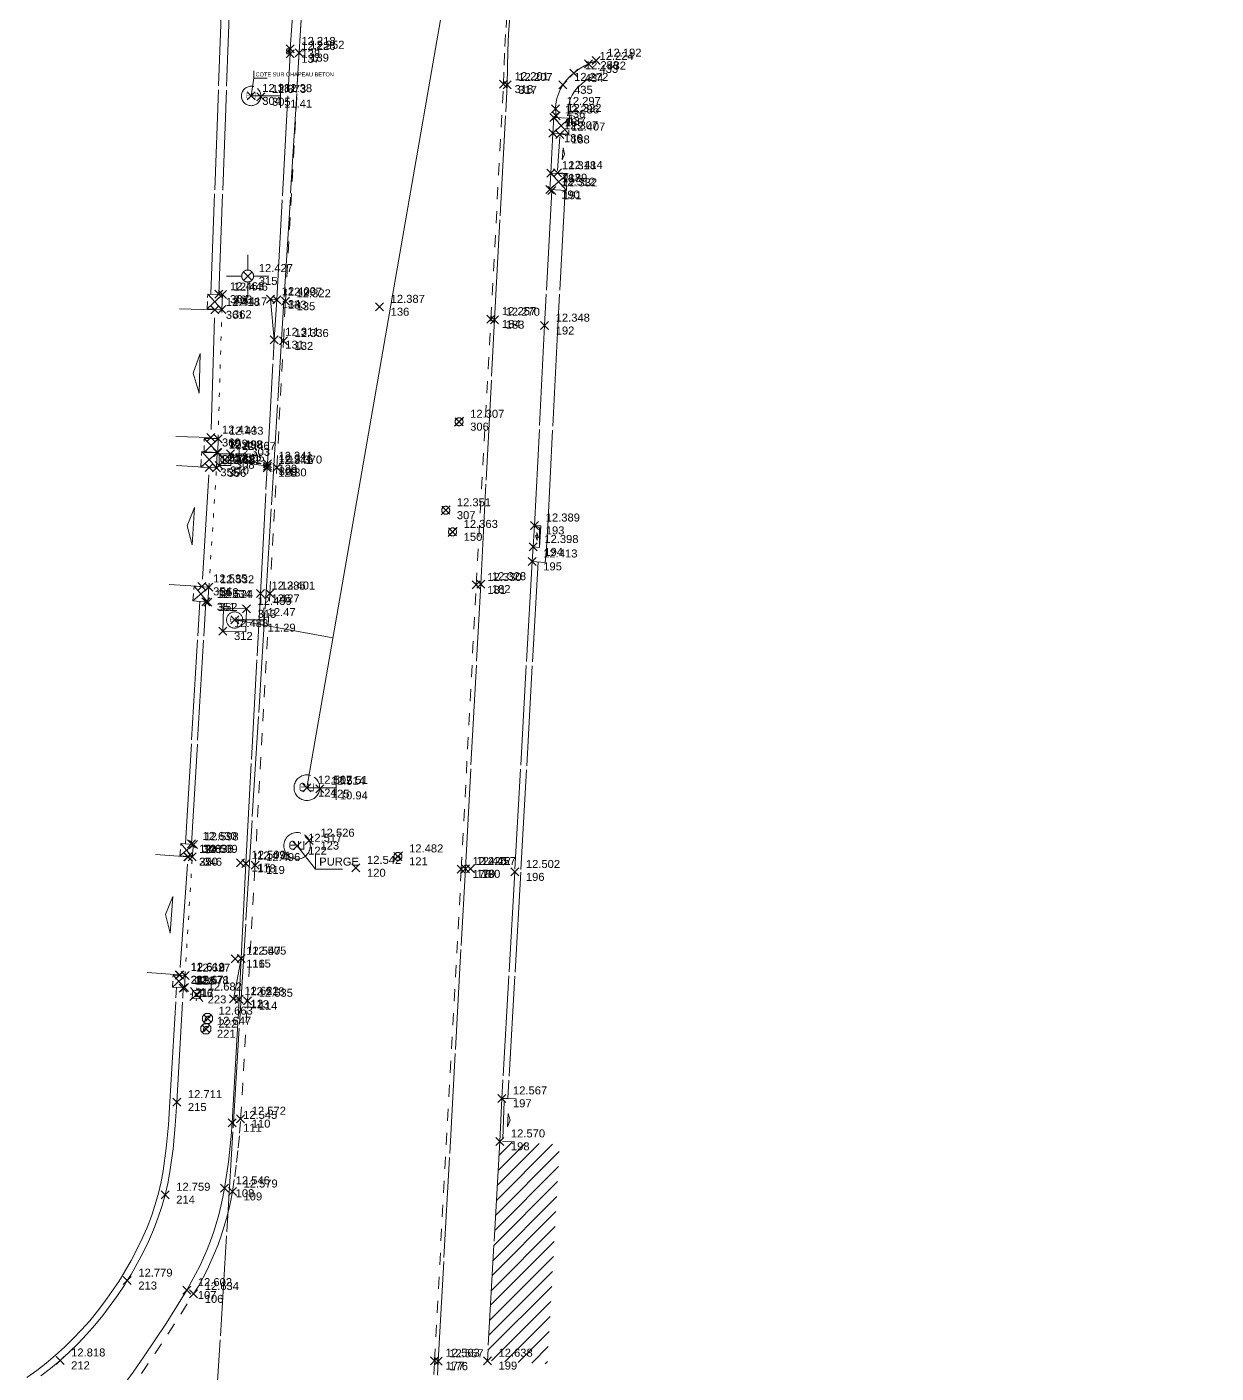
# Model space of a CAD drawing. Header units: metres. Extents: x 1224602 to 1224842, y 7187490 to 7187733.
# Drawn here: x 1224630.4 to 1224660.12, y 7187512.58 to 7187546.21 of the extents above; entities that cross this region are included whole.
import ezdxf
from ezdxf.enums import TextEntityAlignment as Align

# ---------------------------------------------------------------- set-up
doc = ezdxf.new("R2010")
doc.units = ezdxf.units.M
doc.header["$PDMODE"] = 3
doc.header["$PDSIZE"] = 0.1
for name, pattern in [('LL_0822', [2.5, 2.5, 0]), ('LL_0824', [0.35, 0.1, -0.25]), ('LL_0829', [0.6, 0.3, -0.3]), ('RL_1105', [2.5, 2.5, 0]), ('RL_1110', [2.5, 2.5, 0]), ('SL_1146', [2.5, 2.5, 0]), ('Socle_Continu', [2.5, 2.5, 0]), ('YL_2901', [2.5, 2.5, 0])]:
    doc.linetypes.add(name, pattern=pattern)
for name, color, linetype, lineweight in [('BATIH_SCS', 201, 'Socle_Continu', 13), ('CLOTU_SCS', 212, 'Socle_Continu', 13), ('EAUPO_SCS', 140, 'Socle_Continu', 13), ('ELECT_SCS', 1, 'Socle_Continu', 13), ('SIGTA_SCI', 7, 'Socle_Continu', 13), ('SIGTM_SCI', 1, 'Socle_Continu', 13), ('SIGTO_SCI', 255, 'Socle_Continu', 13), ('TELEC_SCS', 3, 'Socle_Continu', 13), ('VOIRI_SCS', 7, 'Socle_Continu', 13)]:
    doc.layers.add(name, color=color, linetype=linetype, lineweight=lineweight)
for name, color, linetype, lineweight, true_color in [('BATIM_SCS', 7, 'Socle_Continu', 13, 0xdf7fff), ('EAUPL_SCS', 5, 'Socle_Continu', 13, 0x0000ff), ('EAUUS_PSI', 7, 'Socle_Continu', 13, 0x7f3f00), ('EAUUS_SCI', 7, 'Socle_Continu', 13, 0x7f3f00), ('EAUUS_SCS', 7, 'Socle_Continu', 13, 0x7f3f00), ('EAUUS_SCT', 7, 'Socle_Continu', 13, 0x7f3f00), ('SIGTR_PSS', 7, 'Socle_Continu', 13, 0x9966cc), ('SIGTS_PSS', 7, 'Socle_Continu', 13, 0x9966cc)]:
    doc.layers.add(name, color=color, linetype=linetype, lineweight=lineweight, true_color=true_color)
doc.styles.add('Reseaux', font='arial.ttf')
doc.styles.get("Standard").update_dxf_attribs({"font": 'arial.ttf'})
doc.styles.add('Style_2', font='WINGDNG3.TTF')
doc.linetypes.add('BL_0068', pattern='A,0.508,-0.254,["}",Style_2,S=0.254,R=0,X=-0.2,Y=-0.12],0.254', length=1.016)
doc.linetypes.add('CL_0181', pattern='A,3,-0.15,0.4,-0.381,["eu",Standard,S=0.254,R=0,X=-0.2,Y=-0.1],-0.381,0.4,-0.15', length=4.862)

# ---------------------------------------------------------------- blocks, each defined once
blk = doc.blocks.new('YP_1521')
at = {"layer": 'SIGTO_SCI', "color": 7, "linetype": 'Socle_Continu'}
blk.add_point((0, 0), dxfattribs=at)
at = {"layer": 'SIGTA_SCI', "linetype": 'Socle_Continu'}
blk.add_attdef('ALT', (0.278, 0.099), '', height=0.2, dxfattribs=at)
at = {"layer": 'SIGTA_SCI', "linetype": 'Socle_Continu', "flags": 9}
blk.add_attdef('CALQUE_ALT', (1.69, -1.18), '', height=0.2, dxfattribs=at)
at = {"layer": 'SIGTM_SCI', "linetype": 'Socle_Continu'}
blk.add_attdef('MAT', (0.278, -0.223), '', height=0.2, dxfattribs=at)
at = {"layer": 'SIGTM_SCI', "linetype": 'Socle_Continu', "flags": 9}
blk.add_attdef('CALQUE_MAT', (1.69, -1.501), '', height=0.2, dxfattribs=at)
at = {"layer": 'SIGTO_SCI', "linetype": 'Socle_Continu', "flags": 9}
for tag, p in [('ID', (1.69, 0.105)), ('NATURE', (1.69, -0.216)), ('CALQUE', (1.69, -0.859)), ('FAMILLE', (1.69, -0.538)), ('PCRS', (1.69, -1.823))]:
    blk.add_attdef(tag, p, '', height=0.2, dxfattribs=at)
blk = doc.blocks.new('LP_0841')
at = {"layer": 'VOIRI_SCS', "linetype": 'Socle_Continu', "flags": 128}
blk.add_lwpolyline([(0, 0), (0, 0.5), (1, 0)], dxfattribs=at)
at = {"layer": 'VOIRI_SCS', "linetype": 'Socle_Continu', "flags": 9}
for tag, p in [('ID', (1.428, 0.548)), ('NATURE', (1.428, 0.227)), ('FAMILLE', (1.428, -0.095)), ('CALQUE', (1.428, -0.416)), ('PCRS', (1.428, -0.737))]:
    blk.add_attdef(tag, p, '', height=0.2, dxfattribs=at)
blk = doc.blocks.new('AP_0001')
at = {"layer": 'EAUPO_SCS', "linetype": 'Socle_Continu'}
blk.add_line((0.113, 0.113), (-0.113, -0.113), dxfattribs=at)
blk.add_circle((0, 0), 0.1, dxfattribs=at)
at = {"layer": 'EAUPO_SCS', "linetype": 'Socle_Continu', "flags": 9}
for tag, p in [('ID', (0.809, 0.507)), ('NATURE', (0.809, 0.186)), ('FAMILLE', (0.809, -0.135)), ('CALQUE', (0.809, -0.456)), ('PCRS', (0.809, -0.778))]:
    blk.add_attdef(tag, p, '', height=0.2, dxfattribs=at)
blk = doc.blocks.new('CP_0161')
at = {"layer": 'EAUUS_SCS', "linetype": 'Socle_Continu', "const_width": 0.0333, "flags": 128}
for points in [[(-0.071, -0.125), (-0.195, -0.125, -0.405328), (-0.27, -0.05), (-0.27, 0.075, -0.999132), (-0.071, 0.075), (-0.071, 0.025), (-0.245, 0.025)], [(0.054, 0.175), (0.054, -0.038, 0.410802), (0.141, -0.125), (0.253, -0.125), (0.253, 0.175)]]:
    blk.add_lwpolyline(points, format="xyb", dxfattribs=at)
at = {"layer": 'EAUUS_SCS', "linetype": 'Socle_Continu'}
blk.add_circle((0, 0), 0.5, dxfattribs=at)
at = {"layer": 'EAUUS_SCS', "linetype": 'Socle_Continu', "flags": 9}
for tag, p in [('ID', (0.989, 0.577)), ('NATURE', (0.989, 0.255)), ('FAMILLE', (0.989, -0.066)), ('CALQUE', (0.989, -0.387)), ('PCRS', (0.989, -0.709)), ('TYPE', (0.989, -1.03))]:
    blk.add_attdef(tag, p, '', height=0.2, dxfattribs=at)
blk = doc.blocks.new('BP_0091')
at = {"layer": 'EAUPL_SCS', "linetype": 'Socle_Continu'}
h = blk.add_hatch(color=256, dxfattribs=at)
h.dxf.hatch_style = 1
h.paths.add_polyline_path([(0.09, 0), (0.91, 0, 0.388383)])
blk.add_line((0.91, 0), (0.09, 0), dxfattribs=at)
at = {"layer": 'EAUPL_SCS', "linetype": 'Socle_Continu', "flags": 128}
blk.add_lwpolyline([(0, 0), (0, 0.5), (1, 0.5), (1, 0)], close=True, dxfattribs=at)
at = {"layer": 'EAUPL_SCS', "linetype": 'Socle_Continu'}
blk.add_arc((0.5, -0.44), 0.602, 47.5494, 132.4506, dxfattribs=at)
at = {"layer": 'EAUPL_SCS', "linetype": 'Socle_Continu', "flags": 9}
for tag, p in [('CALQUE', (1.45, -0.06)), ('ID', (1.45, 0.91)), ('NATURE', (1.45, 0.59)), ('FAMILLE', (1.45, 0.27)), ('PCRS', (1.45, -0.38))]:
    blk.add_attdef(tag, p, '', height=0.2, dxfattribs=at)
blk = doc.blocks.new('LP_0842')
at = {"layer": 'VOIRI_SCS', "linetype": 'Socle_Continu', "flags": 128}
blk.add_lwpolyline([(1, 0), (1, 0.5), (0, 0)], dxfattribs=at)
at = {"layer": 'VOIRI_SCS', "linetype": 'Socle_Continu', "flags": 9}
for tag, p in [('ID', (1.488, 0.614)), ('NATURE', (1.488, 0.292)), ('FAMILLE', (1.488, -0.029)), ('CALQUE', (1.488, -0.35)), ('PCRS', (1.488, -0.672))]:
    blk.add_attdef(tag, p, '', height=0.2, dxfattribs=at)
blk = doc.blocks.new('SP_1162')
at = {"layer": 'CLOTU_SCS', "linetype": 'Socle_Continu'}
for p, q in [((0, 0), (1, 1)), ((0, 1), (1, 0))]:
    blk.add_line(p, q, dxfattribs=at)
at = {"layer": 'CLOTU_SCS', "linetype": 'Socle_Continu', "flags": 128}
blk.add_lwpolyline([(1, 0), (0, 0), (0, 1), (1, 1)], close=True, dxfattribs=at)
at = {"layer": 'CLOTU_SCS', "linetype": 'Socle_Continu', "flags": 9}
for tag, p in [('NATURE', (1.089, -0.022)), ('ID', (1.089, 0.299)), ('CALQUE', (1.089, -0.665)), ('FAMILLE', (1.089, -0.344)), ('PCRS', (1.089, -0.986))]:
    blk.add_attdef(tag, p, '', height=0.2, dxfattribs=at)
blk = doc.blocks.new('SP_1161')
at = {"layer": 'CLOTU_SCS', "linetype": 'Socle_Continu'}
for p, q in [((0, 0), (0, 0.275)), ((1, 0.275), (1, 0)), ((0.5, 0.154), (0.344, 0.103)), ((0.656, 0.103), (0.5, 0.154)), ((0.062, 0), (0.938, 0)), ((0.344, 0.103), (0.656, 0.103))]:
    blk.add_line(p, q, dxfattribs=at)
at = {"layer": 'CLOTU_SCS', "linetype": 'Socle_Continu', "flags": 9}
for tag, p in [('ID', (1.36, 0.385)), ('NATURE', (1.36, 0.064)), ('FAMILLE', (1.36, -0.257)), ('CALQUE', (1.36, -0.579)), ('PCRS', (1.36, -0.9))]:
    blk.add_attdef(tag, p, '', height=0.2, dxfattribs=at)
blk = doc.blocks.new('FP_0406')
at = {"layer": 'ELECT_SCS', "linetype": 'Socle_Continu'}
blk.add_hatch(color=256, dxfattribs=at).paths.add_polyline_path([(0, 0), (0, 0.286), (1, 0.286), (0.1, 0.229)])
at = {"layer": 'ELECT_SCS', "linetype": 'Socle_Continu', "flags": 128}
blk.add_lwpolyline([(0, 0.286), (0, 0), (1, 0), (1, 0.286)], close=True, dxfattribs=at)
at = {"layer": 'ELECT_SCS', "linetype": 'Socle_Continu'}
blk.add_lwpolyline([(0, 0), (0, 0.286), (1, 0.286), (0.1, 0.229)], close=True, dxfattribs=at)
at = {"layer": 'ELECT_SCS', "linetype": 'Socle_Continu', "flags": 128}
blk.add_lwpolyline([(0.689, 0.161), (0.466, 0.074), (0.473, 0.136), (0.314, 0.12), (0.54, 0.215), (0.526, 0.147), (0.689, 0.161)], dxfattribs=at)
at = {"layer": 'ELECT_SCS', "linetype": 'Socle_Continu', "flags": 9}
for tag, p in [('ID', (1.244, 0.678)), ('NATURE', (1.244, 0.357)), ('FAMILLE', (1.244, 0.035)), ('CALQUE', (1.244, -0.286)), ('PCRS', (1.244, -0.607))]:
    blk.add_attdef(tag, p, '', height=0.2, dxfattribs=at)
blk = doc.blocks.new('IP_0641')
at = {"layer": 'TELEC_SCS', "linetype": 'Socle_Continu'}
h = blk.add_hatch(color=256, dxfattribs=at)
edge = h.paths.add_edge_path()
edge.add_ellipse((0.09, 0.082), major_axis=(0.0254, 0.0254), ratio=1, start_angle=269.15333, end_angle=449.15333, ccw=False)
edge.add_ellipse((0.09, 0.082), major_axis=(0.0254, 0.0254), ratio=1, start_angle=89.15333, end_angle=269.15333, ccw=False)
h = blk.add_hatch(color=256, dxfattribs=at)
edge = h.paths.add_edge_path()
edge.add_ellipse((-0.074, -0.082), major_axis=(0.0254, 0.0254), ratio=1, start_angle=269.09778, end_angle=449.09778, ccw=False)
edge.add_ellipse((-0.074, -0.082), major_axis=(0.0254, 0.0254), ratio=1, start_angle=89.09778, end_angle=269.09778, ccw=False)
at = {"layer": 'TELEC_SCS', "linetype": 'Socle_Continu', "flags": 128}
blk.add_lwpolyline([(0.109, -0.25), (0.257, -0.102), (0.257, 0.102), (0.109, 0.25), (-0.094, 0.25), (-0.243, 0.102), (-0.243, -0.102), (-0.094, -0.25)], close=True, dxfattribs=at)
at = {"layer": 'TELEC_SCS', "linetype": 'Socle_Continu'}
for points in [[(0.09, 0.118, 0.04668), (0.058, 0.121, 0.098491), (-0.007, 0.108, 0.098491), (-0.063, 0.071, 0.098491), (-0.1, 0.015, 0.098491), (-0.113, -0.05, 0.04668), (-0.11, -0.082, 0.098491)], [(0.065, 0.108, 0.003694), (0.065, 0.107, 0.098491), (0.057, 0.096, 0.098491), (0.054, 0.082, 0.098491), (0.057, 0.068, 0.098491), (0.065, 0.057, 0.098491), (0.076, 0.049, 0.098491), (0.09, 0.046, 0.098491), (0.104, 0.049, 0.094763), (0.115, 0.056, 0.098491)], [(0.115, 0.056, 0.003694), (0.115, 0.057, 0.098491), (0.123, 0.068, 0.098491), (0.126, 0.082, 0.098491), (0.123, 0.096, 0.098491), (0.115, 0.107, 0.098491), (0.104, 0.115, 0.098491), (0.09, 0.118, 0.098491), (0.076, 0.115, 0.094763), (0.065, 0.108, 0.098491)], [(-0.099, -0.056, 0.003937), (-0.1, -0.057, 0.098491), (-0.107, -0.068, 0.098491), (-0.11, -0.082, 0.098491), (-0.107, -0.096, 0.098491), (-0.1, -0.107, 0.098491), (-0.088, -0.115, 0.098491), (-0.074, -0.118, 0.098491), (-0.06, -0.115, 0.094518), (-0.049, -0.108, 0.098491)], [(-0.049, -0.108, 0.003937), (-0.049, -0.107, 0.098491), (-0.041, -0.096, 0.098491), (-0.038, -0.082, 0.098491), (-0.041, -0.068, 0.098491), (-0.049, -0.057, 0.098491), (-0.06, -0.049, 0.098491), (-0.074, -0.046, 0.098491), (-0.088, -0.049, 0.094518), (-0.099, -0.056, 0.098491)]]:
    blk.add_lwpolyline(points, format="xyb", dxfattribs=at)
at = {"layer": 'TELEC_SCS', "linetype": 'Socle_Continu', "flags": 9}
for tag, p in [('ID', (0.795, 0.57)), ('NATURE', (0.795, 0.248)), ('FAMILLE', (0.795, -0.073)), ('CALQUE', (0.795, -0.394)), ('PCRS', (0.795, -0.715))]:
    blk.add_attdef(tag, p, '', height=0.2, dxfattribs=at)
blk = doc.blocks.new('FP_0402')
at = {"layer": 'ELECT_SCS', "color": 193, "linetype": 'Socle_Continu'}
for p, q in [((-0.325, 0.325), (-0.203, 0.203)), ((0, 0.203), (0, 0.325)), ((0.203, 0.203), (0.325, 0.325)), ((-0.203, 0), (-0.325, 0)), ((-0.203, -0.203), (-0.325, -0.325)), ((0, -0.203), (0, -0.325)), ((0.203, 0), (0.325, 0)), ((0.325, -0.325), (0.203, -0.203))]:
    blk.add_line(p, q, dxfattribs=at)
at = {"layer": 'ELECT_SCS', "color": 193, "linetype": 'Socle_Continu', "flags": 128}
blk.add_lwpolyline([(0.203, 0.203), (-0.203, 0.203), (-0.203, -0.203), (0.203, -0.203)], close=True, dxfattribs=at)
at = {"layer": 'ELECT_SCS', "linetype": 'Socle_Continu', "flags": 128}
blk.add_lwpolyline([(-0.119, -0.115), (-0.014, 0.066), (0.015, 0.019), (0.115, 0.117), (0.012, -0.071), (-0.016, -0.017), (-0.119, -0.115)], dxfattribs=at)
at = {"layer": 'ELECT_SCS', "linetype": 'Socle_Continu', "flags": 9}
for tag, p in [('ID', (0.819, 0.562)), ('NATURE', (0.819, 0.241)), ('FAMILLE', (0.819, -0.081)), ('CALQUE', (0.819, -0.402)), ('PCRS', (0.819, -0.723))]:
    blk.add_attdef(tag, p, '', height=0.2, dxfattribs=at)
blk = doc.blocks.new('CP_0162')
at = {"layer": 'EAUUS_SCS', "linetype": 'Socle_Continu', "const_width": 0.025, "flags": 128}
for points in [[(-0.063, -0.111), (-0.174, -0.111, -0.405328), (-0.241, -0.045), (-0.241, 0.067, -0.999132), (-0.063, 0.067), (-0.063, 0.022), (-0.218, 0.022)], [(0.048, 0.155), (0.048, -0.034, 0.410802), (0.125, -0.111), (0.225, -0.111), (0.225, 0.155)]]:
    blk.add_lwpolyline(points, format="xyb", dxfattribs=at)
at = {"layer": 'EAUUS_SCS', "linetype": 'Socle_Continu'}
blk.add_circle((0, 0), 0.5, dxfattribs=at)
at = {"layer": 'EAUUS_SCS', "linetype": 'Socle_Continu', "flags": 9}
for tag, p in [('ID', (0.918, 0.522)), ('NATURE', (0.918, 0.2)), ('FAMILLE', (0.918, -0.121)), ('CALQUE', (0.918, -0.442)), ('PCRS', (0.918, -0.763))]:
    blk.add_attdef(tag, p, '', height=0.2, dxfattribs=at)
blk = doc.blocks.new('BP_0084')
at = {"layer": 'EAUPL_SCS', "linetype": 'Socle_Continu'}
blk.add_lwpolyline([(0, 0), (1, 0), (1, 1), (0, 1)], close=True, dxfattribs=at)
at = {"layer": 'EAUPL_SCS', "linetype": 'Socle_Continu', "const_width": 0.0235, "flags": 128}
for points in [[(0.46, 0.4), (0.38, 0.4, -0.424), (0.32, 0.45), (0.32, 0.54, -0.997785), (0.46, 0.54), (0.46, 0.5), (0.34, 0.5)], [(0.55, 0.29), (0.55, 0.61), (0.63, 0.61, -0.410802), (0.69, 0.55), (0.69, 0.46, -0.396178), (0.63, 0.4), (0.57, 0.4)]]:
    blk.add_lwpolyline(points, format="xyb", dxfattribs=at)
at = {"layer": 'EAUPL_SCS', "linetype": 'Socle_Continu'}
blk.add_circle((0.5, 0.5), 0.353, dxfattribs=at)
at = {"layer": 'EAUPL_SCS', "linetype": 'Socle_Continu', "flags": 9}
for tag, p in [('ID', (1.32, 1.2)), ('CALQUE', (1.32, 0.23)), ('NATURE', (1.32, 0.88)), ('FAMILLE', (1.32, 0.55)), ('PCRS', (1.32, -0.09)), ('TYPE', (1.32, -0.41))]:
    blk.add_attdef(tag, p, '', height=0.2, dxfattribs=at)
blk = doc.blocks.new('CP_0163')
at = {"layer": 'EAUUS_SCS', "linetype": 'Socle_Continu'}
blk.add_lwpolyline([(0, 0), (1, 0), (1, 1), (0, 1)], close=True, dxfattribs=at)
at = {"layer": 'EAUUS_SCS', "linetype": 'Socle_Continu', "const_width": 0.0235, "flags": 128}
for points in [[(0.45, 0.412), (0.362, 0.412, -0.405328), (0.31, 0.465), (0.31, 0.553, -0.999132), (0.45, 0.553), (0.45, 0.518), (0.327, 0.518)], [(0.538, 0.624), (0.538, 0.474, 0.410802), (0.6, 0.412), (0.679, 0.412), (0.679, 0.624)]]:
    blk.add_lwpolyline(points, format="xyb", dxfattribs=at)
at = {"layer": 'EAUUS_SCS', "linetype": 'Socle_Continu'}
blk.add_circle((0.5, 0.5), 0.353, dxfattribs=at)
at = {"layer": 'EAUUS_SCS', "linetype": 'Socle_Continu', "flags": 9}
for tag, p in [('ID', (1.381, 1.06)), ('NATURE', (1.381, 0.739)), ('FAMILLE', (1.381, 0.417)), ('CALQUE', (1.381, 0.096)), ('TYPE', (1.381, -0.546)), ('PCRS', (1.381, -0.225))]:
    blk.add_attdef(tag, p, '', height=0.2, dxfattribs=at)
blk = doc.blocks.new('YP_2908')
at = {"layer": 'SIGTR_PSS', "linetype": 'Socle_Continu'}
for p, q in [((0, 0.15), (0, 0.533)), ((-0.15, 0), (-0.533, 0)), ((0.15, 0), (0.533, 0)), ((0.533, 0), (0.15, 0)), ((0, -0.15), (0, -0.533))]:
    blk.add_line(p, q, dxfattribs=at)
blk.add_circle((0, 0), 0.15, dxfattribs=at)
at = {"layer": 'SIGTR_PSS', "linetype": 'Socle_Continu', "flags": 9}
for tag, p in [('ID', (0.884, 0.274)), ('NATURE', (0.884, -0.047)), ('FAMILLE', (0.884, -0.368)), ('CALQUE', (0.884, -0.689)), ('PCRS', (0.884, -1.011))]:
    blk.add_attdef(tag, p, '', height=0.2, dxfattribs=at)
blk = doc.blocks.new('*U45')
at = {"layer": 'EAUUS_SCI', "linetype": 'Socle_Continu'}
blk.add_line((0.465, -0.584), (0, 0), dxfattribs=at)
at = {"layer": 'EAUUS_SCI', "linetype": 'Socle_Continu', "flags": 128}
blk.add_lwpolyline([(1.138, -0.584), (0.465, -0.584), (0.465, -0.227)], dxfattribs=at)
at = {"layer": 'EAUUS_SCI', "linetype": 'Socle_Continu'}
blk.add_point((0, 0), dxfattribs=at)
at = {"layer": 'EAUUS_SCI', "linetype": 'Socle_Continu', "flags": 9}
for tag, p in [('ID', (1.967, 0.144)), ('NATURE', (1.967, -0.177)), ('FAMILLE', (1.967, -0.499)), ('CALQUE', (1.967, -0.82)), ('PCRS', (1.967, -1.141))]:
    blk.add_attdef(tag, p, '', height=0.2, dxfattribs=at)
at = {"layer": 'EAUUS_SCI', "linetype": 'Socle_Continu'}
blk.add_attdef('TXT', (0.554, -0.496), '', height=0.2, dxfattribs=at)
blk = doc.blocks.new('*U58')
at = {"layer": 'EAUUS_PSI', "linetype": 'Socle_Continu'}
blk.add_line((0.733, 0), (0, 0), dxfattribs=at)
at = {"layer": 'EAUUS_PSI', "linetype": 'Socle_Continu', "flags": 128}
blk.add_lwpolyline([(0.733, -0.3), (0.733, 0.3)], dxfattribs=at)
at = {"layer": 'EAUUS_PSI', "linetype": 'Socle_Continu'}
blk.add_point((0, 0), dxfattribs=at)
at = {"layer": 'EAUUS_PSI', "linetype": 'Socle_Continu', "style": 'Reseaux', "flags": 9}
for tag, p in [('ID', (2.525, 0.541)), ('NATURE', (2.525, 0.22))]:
    blk.add_attdef(tag, p, '', height=0.2, dxfattribs=at)
at = {"layer": 'EAUUS_PSI', "linetype": 'Socle_Continu'}
for tag, p in [('TAMPON', (0.824, 0.196)), ('RADIER', (0.824, -0.192))]:
    blk.add_attdef(tag, text='', height=0.2, dxfattribs=at).set_placement(p, align=Align.MIDDLE_LEFT)
at = {"layer": 'EAUUS_PSI', "linetype": 'Socle_Continu', "flags": 9}
for tag, p in [('FAMILLE', (2.525, -0.101)), ('CALQUE', (2.525, -0.423))]:
    blk.add_attdef(tag, p, '', height=0.2, dxfattribs=at)
blk = doc.blocks.new('*U62')
at = {"layer": 'EAUUS_SCI', "linetype": 'Socle_Continu'}
blk.add_line((0.133, 0.891), (0, 0), dxfattribs=at)
at = {"layer": 'EAUUS_SCI', "linetype": 'Socle_Continu', "flags": 128}
blk.add_lwpolyline([(0.806, 0.891), (0.133, 0.891), (0.133, 1.248)], dxfattribs=at)
at = {"layer": 'EAUUS_SCI', "linetype": 'Socle_Continu'}
blk.add_point((0, 0), dxfattribs=at)
blk.add_attdef('TXT', (0.222, 0.979), '', height=0.2, dxfattribs=at)
at = {"layer": 'EAUUS_SCI', "linetype": 'Socle_Continu', "flags": 9}
for tag, p in [('NATURE', (1.967, -0.177)), ('ID', (1.967, 0.144)), ('CALQUE', (1.967, -0.82)), ('FAMILLE', (1.967, -0.499)), ('PCRS', (1.967, -1.141))]:
    blk.add_attdef(tag, p, '', height=0.2, dxfattribs=at)
blk = doc.blocks.new('CP_2101')
at = {"layer": 'EAUUS_PSI', "linetype": 'Socle_Continu'}
blk.add_line((0.733, 0), (0, 0), dxfattribs=at)
at = {"layer": 'EAUUS_PSI', "linetype": 'Socle_Continu', "flags": 128}
blk.add_lwpolyline([(0.733, -0.3), (0.733, 0.3)], dxfattribs=at)
at = {"layer": 'EAUUS_PSI', "linetype": 'Socle_Continu'}
blk.add_point((0, 0), dxfattribs=at)
at = {"layer": 'EAUUS_PSI', "linetype": 'Socle_Continu', "style": 'Reseaux', "flags": 9}
for tag, p in [('ID', (2.525, 0.541)), ('NATURE', (2.525, 0.22))]:
    blk.add_attdef(tag, p, '', height=0.2, dxfattribs=at)
at = {"layer": 'EAUUS_PSI', "linetype": 'Socle_Continu'}
for tag, p in [('TAMPON', (0.824, 0.196)), ('RADIER', (0.824, -0.192))]:
    blk.add_attdef(tag, text='', height=0.2, dxfattribs=at).set_placement(p, align=Align.MIDDLE_LEFT)
at = {"layer": 'EAUUS_PSI', "linetype": 'Socle_Continu', "flags": 9}
for tag, p in [('FAMILLE', (2.525, -0.101)), ('CALQUE', (2.525, -0.423))]:
    blk.add_attdef(tag, p, '', height=0.2, dxfattribs=at)

msp = doc.modelspace()

# ---------------------------------------------------------------- hatches: boundary and pattern name
at = {"layer": 'BATIH_SCS', "linetype": 'Socle_Continu'}
h = msp.add_hatch(dxfattribs=at)
h.set_pattern_fill('RL_1107', color=256, pattern_type=2)
h.set_pattern_definition([(45, (1221574.96179, 7185793.22568), (-0.176776695, 0.176776695), [])])
h.paths.add_polyline_path([(1224643.713, 7187518.284), (1224642.216, 7187518.368), (1224641.907, 7187512.888), (1224643.405, 7187512.804)])

# ---------------------------------------------------------------- linework, layer by layer
at = {"layer": 'BATIM_SCS', "linetype": 'RL_1110'}
for points in [[(1224643.544, 7187543.557, 12.307), (1224643.49, 7187542.558, 12.318)], [(1224642.268, 7187519.443, 12.567), (1224642.216, 7187518.368, 12.57)]]:
    msp.add_polyline3d(points, dxfattribs=at)
at = {"layer": 'BATIM_SCS', "linetype": 'RL_1105'}
msp.add_polyline3d([(1224642.216, 7187518.368, 12.57), (1224641.907, 7187512.888, 12.638)], dxfattribs=at)
at = {"layer": 'CLOTU_SCS', "linetype": 'SL_1146'}
for points in [[(1224634.995, 7187539.544, 12.42), (1224635.337, 7187548.702, 12.42)], [(1224635.195, 7187539.536, 12.463), (1224635.537, 7187548.695, 12.396)], [(1224644.626, 7187545.372, 12.192), (1224644.43, 7187545.289, 12.224), (1224644.332, 7187545.24, 12.233), (1224644.194, 7187545.156, 12.245), (1224644.065, 7187545.059, 12.258), (1224643.969, 7187544.974, 12.261), (1224643.881, 7187544.88, 12.266), (1224643.802, 7187544.777, 12.271), (1224643.795, 7187544.766, 12.272), (1224643.735, 7187544.666, 12.275), (1224643.68, 7187544.546, 12.279), (1224643.64, 7187544.422, 12.284), (1224643.616, 7187544.294, 12.29), (1224643.609, 7187544.165, 12.297), (1224643.625, 7187543.99, 12.322), (1224643.629, 7187543.949, 12.327)], [(1224644.762, 7187545.071, 12.197), (1224644.486, 7187544.947, 12.223), (1224644.379, 7187544.882, 12.25), (1224644.273, 7187544.803, 12.269), (1224644.199, 7187544.737, 12.28), (1224644.133, 7187544.666, 12.283), (1224644.076, 7187544.591, 12.287), (1224644.027, 7187544.511, 12.293), (1224643.988, 7187544.426, 12.301), (1224643.961, 7187544.34, 12.311), (1224643.944, 7187544.255, 12.322), (1224643.94, 7187544.172, 12.335), (1224643.961, 7187543.931, 12.349)], [(1224643.518, 7187542.147, 12.333), (1224643.517, 7187542.13, 12.332), (1224643.336, 7187538.751, 12.348), (1224643.087, 7187533.757, 12.389), (1224643.052, 7187533.22, 12.398), (1224643.025, 7187532.858, 12.413)], [(1224643.848, 7187542.131, 12.323), (1224643.666, 7187538.734, 12.313), (1224643.417, 7187533.738, 12.389), (1224643.381, 7187533.197, 12.407), (1224643.354, 7187532.833, 12.411), (1224643.025, 7187532.858, 12.413)], [(1224643.025, 7187532.858, 12.413), (1224642.591, 7187525.1, 12.502), (1224642.268, 7187519.443, 12.567)], [(1224643.175, 7187532.846, 12.412), (1224642.74, 7187525.091, 12.5), (1224642.418, 7187519.435, 12.561), (1224642.268, 7187519.443, 12.567)], [(1224634.36, 7187525.809, 12.629), (1224634.717, 7187531.855, 12.54)], [(1224634.51, 7187525.801, 12.63), (1224634.867, 7187531.846, 12.534)], [(1224630.397, 7187512.467, 12.825), (1224630.643, 7187512.643, 12.822), (1224630.882, 7187512.828, 12.819), (1224631.113, 7187513.023, 12.815), (1224631.338, 7187513.227, 12.811), (1224631.555, 7187513.439, 12.807), (1224631.765, 7187513.659, 12.803), (1224631.966, 7187513.887, 12.798), (1224632.159, 7187514.123, 12.794), (1224632.345, 7187514.365, 12.789), (1224632.522, 7187514.614, 12.784), (1224632.692, 7187514.869, 12.78), (1224632.76, 7187514.977, 12.778), (1224632.852, 7187515.129, 12.776), (1224633.005, 7187515.395, 12.771), (1224633.148, 7187515.666, 12.768), (1224633.28, 7187515.94, 12.766), (1224633.4, 7187516.219, 12.763), (1224633.509, 7187516.502, 12.76), (1224633.604, 7187516.788, 12.756), (1224633.686, 7187517.077, 12.752), (1224633.75, 7187517.353, 12.747), (1224633.802, 7187517.631, 12.742), (1224633.881, 7187518.2, 12.731), (1224633.933, 7187518.777, 12.72), (1224633.973, 7187519.36, 12.705), (1224634.137, 7187522.218, 12.626)], [(1224630.745, 7187512.507, 12.82), (1224630.989, 7187512.696, 12.819), (1224631.225, 7187512.894, 12.818), (1224631.455, 7187513.103, 12.81), (1224631.677, 7187513.32, 12.802), (1224631.89, 7187513.545, 12.796), (1224632.095, 7187513.777, 12.791), (1224632.293, 7187514.017, 12.786), (1224632.482, 7187514.264, 12.783), (1224632.662, 7187514.517, 12.781), (1224632.835, 7187514.777, 12.779), (1224632.905, 7187514.888, 12.779), (1224632.999, 7187515.042, 12.775), (1224633.154, 7187515.313, 12.768), (1224633.299, 7187515.589, 12.763), (1224633.434, 7187515.87, 12.759), (1224633.558, 7187516.155, 12.757), (1224633.669, 7187516.445, 12.756), (1224633.767, 7187516.738, 12.756), (1224633.851, 7187517.035, 12.759), (1224633.916, 7187517.318, 12.749), (1224633.97, 7187517.603, 12.741), (1224634.05, 7187518.18, 12.729), (1224634.103, 7187518.763, 12.719), (1224634.143, 7187519.349, 12.711), (1224634.306, 7187522.211, 12.675)]]:
    msp.add_polyline3d(points, dxfattribs=at)
at = {"layer": 'EAUPL_SCS', "linetype": 'BL_0068'}
msp.add_polyline3d([(1224635.342, 7187535.397, 12.303), (1224636.414, 7187535.236, 12.316)], dxfattribs=at)
at = {"layer": 'EAUUS_SCT', "linetype": 'CL_0181'}
for points in [[(1224637.395, 7187527.205, 10.94), (1224644.9, 7187570.325, 10.48)], [(1224635.59, 7187531.396, 11.29), (1224638.047, 7187530.952, 10.9)]]:
    msp.add_polyline3d(points, dxfattribs=at)
at = {"layer": 'SIGTS_PSS', "linetype": 'YL_2901'}
msp.add_polyline3d([(1224634.276, 7187497.942, 12.713), (1224637.589, 7187551.832, 12.266), (1224655.154, 7187593.64, 11.976), (1224718.643, 7187594.665, 11.273)], dxfattribs=at)
at = {"layer": 'VOIRI_SCS', "linetype": 'LL_0822'}
for points in [[(1224636.981, 7187545.665, 12.218), (1224637.053, 7187546.709, 12.206)], [(1224640.662, 7187512.525, 12.558), (1224640.678, 7187512.874, 12.557), (1224641.356, 7187525.176, 12.422), (1224641.741, 7187532.291, 12.328), (1224642.087, 7187538.898, 12.27), (1224642.402, 7187544.764, 12.207), (1224642.407, 7187545.189, 12.204), (1224642.419, 7187545.614, 12.201), (1224642.438, 7187546.038, 12.198), (1224642.464, 7187546.462, 12.195)], [(1224636.407, 7187535.299, 12.341), (1224636.577, 7187538.398, 12.311), (1224636.642, 7187539.399, 12.297), (1224636.978, 7187545.54, 12.226)], [(1224632.762, 7187512.207, 12.663), (1224633.05, 7187512.604, 12.653), (1224633.33, 7187513.005, 12.643), (1224633.605, 7187513.41, 12.632), (1224633.874, 7187513.82, 12.622), (1224634.136, 7187514.234, 12.612), (1224634.391, 7187514.652, 12.602), (1224634.506, 7187514.848, 12.597), (1224634.614, 7187515.048, 12.593), (1224634.716, 7187515.252, 12.588), (1224634.811, 7187515.458, 12.583), (1224634.9, 7187515.668, 12.579), (1224634.983, 7187515.88, 12.574), (1224635.059, 7187516.094, 12.569), (1224635.128, 7187516.311, 12.565), (1224635.191, 7187516.53, 12.56), (1224635.246, 7187516.75, 12.555), (1224635.295, 7187516.972, 12.551), (1224635.337, 7187517.196, 12.546), (1224635.389, 7187517.521, 12.546), (1224635.434, 7187517.847, 12.546), (1224635.471, 7187518.175, 12.545), (1224635.501, 7187518.502, 12.545), (1224635.524, 7187518.831, 12.545), (1224635.702, 7187521.917, 12.518), (1224635.749, 7187522.935, 12.505), (1224635.871, 7187525.311, 12.471), (1224636.232, 7187532.057, 12.385), (1224636.401, 7187535.198, 12.341)]]:
    msp.add_polyline3d(points, dxfattribs=at)
at = {"layer": 'VOIRI_SCS', "linetype": 'LL_0829'}
for points in [[(1224633.259, 7187512.566, 12.672), (1224633.594, 7187513.057, 12.662), (1224633.923, 7187513.553, 12.653), (1224634.246, 7187514.052, 12.643), (1224634.564, 7187514.555, 12.634), (1224634.682, 7187514.752, 12.629), (1224634.794, 7187514.952, 12.625), (1224634.899, 7187515.156, 12.62), (1224634.997, 7187515.364, 12.616), (1224635.089, 7187515.574, 12.611), (1224635.174, 7187515.788, 12.606), (1224635.252, 7187516.004, 12.602), (1224635.322, 7187516.222, 12.597), (1224635.386, 7187516.443, 12.593), (1224635.442, 7187516.666, 12.588), (1224635.491, 7187516.89, 12.584), (1224635.533, 7187517.116, 12.579), (1224635.59, 7187517.478, 12.578), (1224635.639, 7187517.841, 12.576), (1224635.68, 7187518.205, 12.575), (1224635.713, 7187518.569, 12.573), (1224635.739, 7187518.935, 12.572), (1224635.913, 7187521.882, 12.535), (1224636.099, 7187525.273, 12.496), (1224636.469, 7187532.058, 12.401), (1224636.644, 7187535.205, 12.37), (1224636.808, 7187538.367, 12.336), (1224636.86, 7187539.359, 12.322), (1224637.201, 7187545.57, 12.252), (1224637.271, 7187546.685, 12.237)], [(1224640.567, 7187512.539, 12.563), (1224640.583, 7187512.888, 12.563), (1224641.255, 7187525.171, 12.42), (1224641.628, 7187532.271, 12.33), (1224641.993, 7187538.915, 12.257), (1224642.31, 7187544.784, 12.201), (1224642.325, 7187545.255, 12.198), (1224642.346, 7187545.726, 12.195), (1224642.373, 7187546.197, 12.193), (1224642.407, 7187546.667, 12.19)]]:
    msp.add_polyline3d(points, dxfattribs=at)
at = {"layer": 'VOIRI_SCS', "linetype": 'LL_0824'}
for points in [[(1224635.176, 7187535.926, 12.433), (1224635.27, 7187539.156, 12.417)], [(1224634.945, 7187532.213, 12.532), (1224635.136, 7187535.196, 12.532)], [(1224634.349, 7187522.509, 12.627), (1224634.531, 7187525.478, 12.609)]]:
    msp.add_polyline3d(points, dxfattribs=at)

# ---------------------------------------------------------------- block references
at = {"layer": 'CLOTU_SCS', "color": 6, "linetype": 'Socle_Continu'}
for p, xscale, yscale, rotation in [((1224643.565, 7187543.953, 12.286), 0.3961938782100164, 0.3961938782100164, 266.8598378174568), ((1224643.49, 7187542.558, 12.318), 0.4099753437258571, 0.4099753437258571, 267.2757231443853), ((1224635.27, 7187539.156, 12.417), 0.3687644999760695, 0.3687644999760695, 87.52679299329647), ((1224635.172, 7187535.58, 12.498), 0.3464510893790193, 0.3464510893790193, 89.24485702109078), ((1224635.136, 7187535.196, 12.532), 0.3890678080310929, 0.3890678080310929, 87.34446398555576), ((1224634.916, 7187531.844, 12.524), 0.369900101437848, 0.369900101437848, 85.62040944738821), ((1224634.531, 7187525.478, 12.609), 0.3110659659881973, 0.3110659659881973, 85.21540236604682), ((1224634.336, 7187522.21, 12.671), 0.2997858337661726, 0.2997858337661726, 87.52419487217097)]:
    msp.add_blockref('SP_1162', p, dxfattribs=dict(at, xscale=xscale, yscale=yscale, rotation=rotation))
at = {"layer": 'CLOTU_SCS', "linetype": 'Socle_Continu'}
for p, xscale, yscale, rotation in [((1224643.72, 7187543.526, 12.407), 0.9596546616062527, 0.9596546616062527, 266.3565207501447), ((1224634.995, 7187535.954, 12.414), 3.191658122591398, 3.191658122591398, 88.26920812343998), ((1224634.772, 7187532.234, 12.535), 2.980084062302041, 2.980084062302041, 86.48441254462617), ((1224634.212, 7187522.532, 12.619), 2.953368989896567, 2.953368989896567, 85.89601926950782)]:
    msp.add_blockref('SP_1161', p, dxfattribs=dict(at, xscale=xscale, yscale=yscale, rotation=rotation))
at = {"layer": 'CLOTU_SCS', "linetype": 'Socle_Continu', "xscale": 1.076839811881639, "yscale": 1.076839811881639, "zscale": 0.3646140443559517, "rotation": 267.77125463497}
msp.add_blockref('SP_1161', (1224642.328, 7187519.44, 12.567), dxfattribs=at)
at = {"layer": 'EAUPL_SCS', "linetype": 'Socle_Continu'}
for name, p, xscale, yscale, rotation in [('BP_0091', (1224636.978, 7187545.54, 12.226), 0.124948616541448, 0.17, 88.45173075728056), ('BP_0084', (1224635.203, 7187535.255, 12.505), 0.2891545392469294, 0.2891545392469294, 0.7388201730503116), ('BP_0091', (1224636.401, 7187535.198, 12.341), 0.1009968516556702, 0.17, 86.86806455977359)]:
    msp.add_blockref(name, p, dxfattribs=dict(at, xscale=xscale, yscale=yscale, rotation=rotation))
at = {"layer": 'EAUPO_SCS', "linetype": 'Socle_Continu'}
for p in [(1224641.198, 7187536.349, 12.307), (1224640.865, 7187534.137, 12.351), (1224641.036, 7187533.597, 12.363), (1224639.672, 7187525.489, 12.482)]:
    msp.add_blockref('AP_0001', p, dxfattribs=at)
at = {"layer": 'EAUUS_PSI', "linetype": 'Socle_Continu'}
ref = msp.add_blockref('CP_2101', (1224636.002, 7187544.489, 12.381), dxfattribs=at)
ref.add_attrib('TAMPON', '12.38', dxfattribs={"linetype": 'Socle_Continu', "height": 0.2}).set_placement((1224636.826, 7187544.685), align=Align.MIDDLE_LEFT)
ref.add_attrib('RADIER', '11.41', dxfattribs={"linetype": 'Socle_Continu', "height": 0.2}).set_placement((1224636.826, 7187544.297), align=Align.MIDDLE_LEFT)
msp.add_blockref('*U58', (1224635.59, 7187531.396, 12.47), dxfattribs=at).add_auto_attribs({'TAMPON': '12.47', 'RADIER': '11.29'})
ref = msp.add_blockref('*U58', (1224637.395, 7187527.205, 12.507), dxfattribs=at)
ref.add_attrib('TAMPON', '12.51', dxfattribs={"linetype": 'Socle_Continu', "height": 0.2}).set_placement((1224638.219, 7187527.401), align=Align.MIDDLE_LEFT)
ref.add_attrib('RADIER', '10.94', dxfattribs={"linetype": 'Socle_Continu', "height": 0.2}).set_placement((1224638.219, 7187527.013), align=Align.MIDDLE_LEFT)
at = {"layer": 'EAUUS_SCI', "linetype": 'Socle_Continu'}
ref = msp.add_blockref('*U62', (1224636.002, 7187544.489, 12.381), dxfattribs=dict(at, xscale=0.5, yscale=0.5, zscale=0.5))
ref.add_attrib('TXT', 'COTE SUR CHAPEAU BETON', (1224636.113, 7187544.978), dxfattribs={"linetype": 'Socle_Continu', "height": 0.1})
ref = msp.add_blockref('*U45', (1224637.149, 7187525.754, 12.517), dxfattribs=at)
ref.add_attrib('TXT', 'PURGE', (1224637.703, 7187525.258), dxfattribs={"linetype": 'Socle_Continu', "height": 0.2})
at = {"layer": 'EAUUS_SCS', "linetype": 'Socle_Continu'}
for name, p, xscale, yscale in [('CP_0162', (1224636.002, 7187544.489, 12.381), 0.485763034183268, 0.485763034183268), ('CP_0161', (1224637.395, 7187527.205, 12.507), 0.642122606928073, 0.642122606928073), ('CP_0161', (1224637.149, 7187525.754, 12.517), 0.6650782533087792, 0.6650782533087792)]:
    msp.add_blockref(name, p, dxfattribs=dict(at, xscale=xscale, yscale=yscale))
at = {"layer": 'EAUUS_SCS', "linetype": 'Socle_Continu', "xscale": 0.571118809137224, "yscale": 0.571118809137224, "rotation": 358.3412952427719}
msp.add_blockref('CP_0163', (1224635.296, 7187531.118, 12.488), dxfattribs=at)
at = {"layer": 'ELECT_SCS', "linetype": 'Socle_Continu'}
for name, p, xscale, yscale, rotation in [('FP_0406', (1224643.087, 7187533.757, 12.389), 0.5384562081840518, 0.5384562081840518, 266.2543422931276), ('FP_0402', (1224634.638, 7187522.038, 12.682), 0.5, 0.5, 86.72824316467356)]:
    msp.add_blockref(name, p, dxfattribs=dict(at, xscale=xscale, yscale=yscale, rotation=rotation))
at = {"layer": 'SIGTO_SCI', "linetype": 'Socle_Continu'}
for p, values in [((1224636.978, 7187545.54, 12.226), {'ALT': '12.226', 'MAT': '137'}), ((1224636.981, 7187545.665, 12.218), {'ALT': '12.218', 'MAT': '138'}), ((1224637.201, 7187545.57, 12.252), {'ALT': '12.252', 'MAT': '139'}), ((1224644.065, 7187545.059, 12.258), {'ALT': '12.258', 'MAT': '434'}), ((1224644.43, 7187545.289, 12.224), {'ALT': '12.224', 'MAT': '433'}), ((1224644.626, 7187545.372, 12.192), {'ALT': '12.192', 'MAT': '432'}), ((1224642.31, 7187544.784, 12.201), {'ALT': '12.201', 'MAT': '318'}), ((1224642.402, 7187544.764, 12.207), {'ALT': '12.207', 'MAT': '317'}), ((1224643.795, 7187544.766, 12.272), {'ALT': '12.272', 'MAT': '435'}), ((1224636.002, 7187544.489, 12.381), {'ALT': '12.381', 'MAT': '304'}), ((1224636.244, 7187544.467, 12.373), {'ALT': '12.373', 'MAT': '305'}), ((1224643.609, 7187544.165, 12.297), {'ALT': '12.297', 'MAT': '436'}), ((1224643.565, 7187543.953, 12.286), {'ALT': '12.286', 'MAT': '185'}), ((1224643.625, 7187543.99, 12.322), {'ALT': '12.322', 'MAT': '437'}), ((1224643.544, 7187543.557, 12.307), {'ALT': '12.307', 'MAT': '186'}), ((1224643.72, 7187543.526, 12.407), {'ALT': '12.407', 'MAT': '188'}), ((1224643.49, 7187542.558, 12.318), {'ALT': '12.318', 'MAT': '187'}), ((1224643.659, 7187542.569, 12.414), {'ALT': '12.414', 'MAT': '189'}), ((1224643.471, 7187542.149, 12.312), {'ALT': '12.312', 'MAT': '190'}), ((1224643.517, 7187542.13, 12.332), {'ALT': '12.332', 'MAT': '191'}), ((1224635.915, 7187539.99, 12.427), {'ALT': '12.427', 'MAT': '315'}), ((1224635.195, 7187539.536, 12.463), {'ALT': '12.463', 'MAT': '364'}), ((1224635.286, 7187539.525, 12.446), {'ALT': '12.446', 'MAT': '363'}), ((1224636.488, 7187539.412, 12.4), {'ALT': '12.400', 'MAT': '134'}), ((1224636.642, 7187539.399, 12.297), {'ALT': '12.297', 'MAT': '133'}), ((1224636.86, 7187539.359, 12.322), {'ALT': '12.322', 'MAT': '135'}), ((1224635.091, 7187539.144, 12.418), {'ALT': '12.418', 'MAT': '361'}), ((1224635.27, 7187539.156, 12.417), {'ALT': '12.417', 'MAT': '362'}), ((1224639.211, 7187539.221, 12.387), {'ALT': '12.387', 'MAT': '136'}), ((1224641.993, 7187538.915, 12.257), {'ALT': '12.257', 'MAT': '184'}), ((1224642.087, 7187538.898, 12.27), {'ALT': '12.270', 'MAT': '183'}), ((1224643.336, 7187538.751, 12.348), {'ALT': '12.348', 'MAT': '192'}), ((1224636.577, 7187538.398, 12.311), {'ALT': '12.311', 'MAT': '131'}), ((1224636.808, 7187538.367, 12.336), {'ALT': '12.336', 'MAT': '132'}), ((1224641.198, 7187536.349, 12.307), {'ALT': '12.307', 'MAT': '306'}), ((1224634.995, 7187535.954, 12.414), {'ALT': '12.414', 'MAT': '360'}), ((1224635.176, 7187535.926, 12.433), {'ALT': '12.433', 'MAT': '359'}), ((1224635.154, 7187535.584, 12.498), {'ALT': '12.498', 'MAT': '357'}), ((1224635.172, 7187535.58, 12.498), {'ALT': '12.498', 'MAT': '358'}), ((1224635.342, 7187535.397, 12.303), {'ALT': '12.303', 'MAT': '308'}), ((1224635.488, 7187535.547, 12.467), {'ALT': '12.467', 'MAT': '311'}), ((1224636.407, 7187535.299, 12.341), {'ALT': '12.341', 'MAT': '129'}), ((1224634.954, 7187535.209, 12.548), {'ALT': '12.548', 'MAT': '355'}), ((1224635.136, 7187535.196, 12.532), {'ALT': '12.532', 'MAT': '356'}), ((1224635.203, 7187535.255, 12.505), {'ALT': '12.505', 'MAT': '310'}), ((1224636.401, 7187535.198, 12.341), {'ALT': '12.341', 'MAT': '128'}), ((1224636.414, 7187535.236, 12.316), {'ALT': '12.316', 'MAT': '309'}), ((1224636.644, 7187535.205, 12.37), {'ALT': '12.370', 'MAT': '130'}), ((1224640.865, 7187534.137, 12.351), {'ALT': '12.351', 'MAT': '307'}), ((1224643.087, 7187533.757, 12.389), {'ALT': '12.389', 'MAT': '193'}), ((1224641.036, 7187533.597, 12.363), {'ALT': '12.363', 'MAT': '150'}), ((1224643.052, 7187533.22, 12.398), {'ALT': '12.398', 'MAT': '194'}), ((1224643.025, 7187532.858, 12.413), {'ALT': '12.413', 'MAT': '195'}), ((1224641.628, 7187532.271, 12.33), {'ALT': '12.330', 'MAT': '181'}), ((1224641.741, 7187532.291, 12.328), {'ALT': '12.328', 'MAT': '182'}), ((1224634.772, 7187532.234, 12.535), {'ALT': '12.535', 'MAT': '354'}), ((1224634.945, 7187532.213, 12.532), {'ALT': '12.532', 'MAT': '353'}), ((1224636.232, 7187532.057, 12.385), {'ALT': '12.385', 'MAT': '126'}), ((1224636.469, 7187532.058, 12.401), {'ALT': '12.401', 'MAT': '127'}), ((1224634.867, 7187531.846, 12.534), {'ALT': '12.534', 'MAT': '351'}), ((1224634.916, 7187531.844, 12.524), {'ALT': '12.524', 'MAT': '352'}), ((1224635.884, 7187531.673, 12.459), {'ALT': '12.459', 'MAT': '313'}), ((1224635.296, 7187531.118, 12.488), {'ALT': '12.488', 'MAT': '312'}), ((1224637.395, 7187527.205, 12.507), {'ALT': '12.507', 'MAT': '124'}), ((1224637.715, 7187527.178, 12.514), {'ALT': '12.514', 'MAT': '125'}), ((1224637.456, 7187525.882, 12.526), {'ALT': '12.526', 'MAT': '123'}), ((1224634.51, 7187525.801, 12.63), {'ALT': '12.630', 'MAT': '348'}), ((1224634.557, 7187525.788, 12.598), {'ALT': '12.598', 'MAT': '347'}), ((1224637.149, 7187525.754, 12.517), {'ALT': '12.517', 'MAT': '122'}), ((1224634.423, 7187525.478, 12.636), {'ALT': '12.636', 'MAT': '220'}), ((1224634.424, 7187525.481, 12.63), {'ALT': '12.630', 'MAT': '350'}), ((1224634.531, 7187525.478, 12.609), {'ALT': '12.609', 'MAT': '346'}), ((1224635.733, 7187525.331, 12.509), {'ALT': '12.509', 'MAT': '117'}), ((1224635.871, 7187525.311, 12.471), {'ALT': '12.471', 'MAT': '118'}), ((1224636.099, 7187525.273, 12.496), {'ALT': '12.496', 'MAT': '119'}), ((1224638.62, 7187525.203, 12.542), {'ALT': '12.542', 'MAT': '120'}), ((1224639.672, 7187525.489, 12.482), {'ALT': '12.482', 'MAT': '121'}), ((1224641.255, 7187525.171, 12.42), {'ALT': '12.420', 'MAT': '178'}), ((1224641.356, 7187525.176, 12.422), {'ALT': '12.422', 'MAT': '179'}), ((1224641.485, 7187525.175, 12.457), {'ALT': '12.457', 'MAT': '180'}), ((1224642.591, 7187525.1, 12.502), {'ALT': '12.502', 'MAT': '196'}), ((1224635.602, 7187522.932, 12.547), {'ALT': '12.547', 'MAT': '116'}), ((1224635.749, 7187522.935, 12.505), {'ALT': '12.505', 'MAT': '115'}), ((1224634.212, 7187522.532, 12.619), {'ALT': '12.619', 'MAT': '219'}), ((1224634.214, 7187522.522, 12.618), {'ALT': '12.618', 'MAT': '349'}), ((1224634.349, 7187522.509, 12.627), {'ALT': '12.627', 'MAT': '218'}), ((1224634.306, 7187522.196, 12.678), {'ALT': '12.678', 'MAT': '216'}), ((1224634.336, 7187522.21, 12.671), {'ALT': '12.671', 'MAT': '217'}), ((1224634.638, 7187522.038, 12.682), {'ALT': '12.682', 'MAT': '223'}), ((1224635.557, 7187521.931, 12.622), {'ALT': '12.622', 'MAT': '112'}), ((1224635.702, 7187521.917, 12.518), {'ALT': '12.518', 'MAT': '113'}), ((1224635.913, 7187521.882, 12.535), {'ALT': '12.535', 'MAT': '114'}), ((1224634.869, 7187521.181, 12.647), {'ALT': '12.647', 'MAT': '221'}), ((1224634.91, 7187521.436, 12.663), {'ALT': '12.663', 'MAT': '222'}), ((1224634.143, 7187519.349, 12.711), {'ALT': '12.711', 'MAT': '215'}), ((1224642.268, 7187519.443, 12.567), {'ALT': '12.567', 'MAT': '197'}), ((1224635.524, 7187518.831, 12.545), {'ALT': '12.545', 'MAT': '111'}), ((1224635.739, 7187518.935, 12.572), {'ALT': '12.572', 'MAT': '110'}), ((1224642.216, 7187518.368, 12.57), {'ALT': '12.570', 'MAT': '198'}), ((1224635.337, 7187517.196, 12.546), {'ALT': '12.546', 'MAT': '108'}), ((1224633.851, 7187517.035, 12.759), {'ALT': '12.759', 'MAT': '214'}), ((1224635.533, 7187517.116, 12.579), {'ALT': '12.579', 'MAT': '109'}), ((1224632.905, 7187514.888, 12.779), {'ALT': '12.779', 'MAT': '213'}), ((1224634.391, 7187514.652, 12.602), {'ALT': '12.602', 'MAT': '107'}), ((1224634.564, 7187514.555, 12.634), {'ALT': '12.634', 'MAT': '106'}), ((1224631.225, 7187512.894, 12.818), {'ALT': '12.818', 'MAT': '212'}), ((1224640.583, 7187512.888, 12.563), {'ALT': '12.563', 'MAT': '177'}), ((1224640.678, 7187512.874, 12.557), {'ALT': '12.557', 'MAT': '176'}), ((1224641.907, 7187512.888, 12.638), {'ALT': '12.638', 'MAT': '199'})]:
    msp.add_blockref('YP_1521', p, dxfattribs=at).add_auto_attribs(values)
at = {"layer": 'SIGTR_PSS', "color": 193, "linetype": 'Socle_Continu'}
msp.add_blockref('YP_2908', (1224635.915, 7187539.99, 12.427), dxfattribs=at)
at = {"layer": 'TELEC_SCS', "linetype": 'Socle_Continu', "xscale": 0.5, "yscale": 0.5, "zscale": 0.5}
for p in [(1224634.91, 7187521.436, 12.663), (1224634.869, 7187521.181, 12.647)]:
    msp.add_blockref('IP_0641', p, dxfattribs=at)
at = {"layer": 'VOIRI_SCS', "linetype": 'Socle_Continu'}
for name, p, xscale, yscale, zscale, rotation in [('LP_0842', (1224636.577, 7187538.398, 12.311), 1.0029, 0.3098735839303869, 1.999999997460669, 86.25383829014181), ('LP_0841', (1224635.702, 7187521.917, 12.518), 1.0199, 0.2908628330557166, 1.974112250556121, 87.35568574213991)]:
    msp.add_blockref(name, p, dxfattribs=dict(at, xscale=xscale, yscale=yscale, zscale=zscale, rotation=rotation))

doc.saveas('drawing.dxf')
